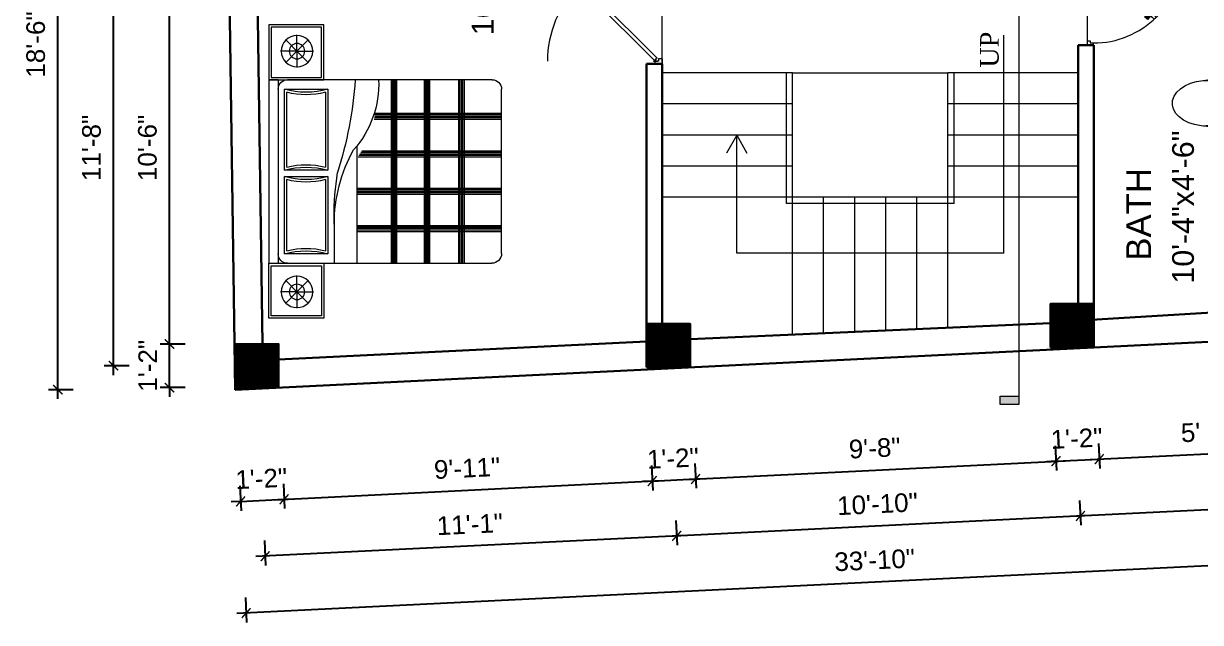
# Model space of a CAD drawing. Header units: inches. Extents: x -4737 to 13205, y 2479 to 13285.
# Drawn here: x -4737 to -4358, y 11751.8 to 11944.6 of the extents above; entities that cross this region are included whole.
import ezdxf
from ezdxf.enums import TextEntityAlignment as Align

# ---------------------------------------------------------------- set-up
doc = ezdxf.new("R2010")
doc.units = ezdxf.units.IN
doc.header["$MEASUREMENT"] = 0
doc.linetypes.add('HIDDEN2', pattern=[0.1875, 0.125, -0.0625])
for name, color, linetype, lineweight in [('A-FURN', 9, 'Continuous', 5), ('Door', 205, 'Continuous', 13), ('hatch-.09', 8, 'Continuous', 9), ('Label', 7, 'Continuous', 13), ('ns_DIMS', 1, 'Continuous', 0), ('ns_DIMS @ 1', 1, 'Continuous', 0), ('ns_TEXT', 7, 'Continuous', 13), ('PUERTAS', 7, 'Continuous', 9), ('stair', 201, 'Continuous', 13), ('Text', 7, 'Continuous', 13), ('WALL', 12, 'Continuous', 30)]:
    doc.layers.add(name, color=color, linetype=linetype, lineweight=lineweight)
doc.layers.add('furniture', color=253, linetype='Continuous')
doc.styles.add('arial 1000', font='arial.ttf')
doc.styles.add('dim', font='arial.ttf', dxfattribs={"height": 7})
doc.styles.get("Standard").update_dxf_attribs({"font": 'arial.ttf'})
doc.styles.add('Tahoma', font='tahoma.ttf')
doc.dimstyles.new("1-8'", dxfattribs={"dimtxt": 6, "dimasz": 3, "dimexe": 3, "dimexo": 6, "dimgap": 4, "dimtad": 1, "dimdec": 0, "dimzin": 0, "dimdsep": 46, "dimlunit": 4, "dimtxsty": 'arial 1000', "dimblk": 'ARCHTICK', "dimcen": 8, "dimdle": 3, "dimclrt": 7, "dimazin": 0, "dimtfac": 1, "dimtdec": 0, "dimtix": 1, "dimtmove": 2, "dimatfit": 3, "dimfxl": 5, "dimfxlon": 1, "dimarcsym": 0})

# ---------------------------------------------------------------- blocks, each defined once
blk = doc.blocks.new('2ft6in')
at = {"layer": 'PUERTAS', "color": 2}
for p, q in [((0.84, 2.1), (21.02, 22.28)), ((21.71, 21.6), (1.47, 1.37)), ((18.33, 21.76), (18.31, 21.77)), ((21.71, 21.6), (21.02, 22.28)), ((21.18, 18.9), (21.2, 18.89)), ((0, 2), (0, 0)), ((0.6, 2), (0, 2)), ((1.33, 0), (0, 0)), ((0.6, 1.26), (0.6, 2.04)), ((0.67, 1.26), (0.6, 1.26)), ((0.67, 1.26), (0.67, 2.01)), ((0.67, 1), (0.67, 1.26)), ((1.33, 1), (0.67, 1)), ((1.31, 1.53), (0.79, 2.06)), ((1.36, 1.58), (0.81, 2.12)), ((1.36, 1.58), (1.31, 1.53)), ((1.47, 1.37), (1.31, 1.53)), ((1.33, 0), (1.33, 1)), ((28.67, 0), (28.67, 1)), ((28.67, 1), (29.33, 1)), ((28.67, 0), (30, 0)), ((29.33, 1), (29.33, 2)), ((29.33, 2), (30, 2)), ((30, 0), (30, 2))]:
    blk.add_line(p, q, dxfattribs=at)
at = {"layer": 'PUERTAS', "color": 8}
for p, q in [((18.81, 20.78), (18.04, 21.4)), ((18.86, 20.83), (18.08, 21.46)), ((18.95, 20.92), (18.2, 21.58)), ((18.44, 21.9), (18.31, 21.77)), ((19.07, 21.03), (18.34, 21.72)), ((18.44, 21.9), (18.56, 22.02)), ((18.58, 22.01), (18.56, 22.02)), ((19.3, 21.26), (18.61, 22)), ((19.42, 21.38), (18.75, 22.14)), ((19.51, 21.48), (18.88, 22.26)), ((18.91, 20.27), (19.19, 20.69)), ((19.55, 21.53), (18.93, 22.3)), ((19.13, 20.8), (19.03, 20.9)), ((19.15, 20.82), (19.05, 20.92)), ((19.09, 20.44), (19.25, 20.76)), ((19.19, 20.87), (19.1, 20.96)), ((19.25, 20.93), (19.16, 21.02)), ((19.28, 20.63), (19.32, 20.83)), ((19.4, 21.08), (19.31, 21.17)), ((19.47, 21.15), (19.38, 21.24)), ((19.43, 20.78), (19.4, 20.9)), ((19.51, 21.19), (19.42, 21.28)), ((19.55, 20.91), (19.43, 20.94)), ((19.53, 21.21), (19.44, 21.3)), ((19.7, 21.06), (19.51, 21.01)), ((19.89, 21.24), (19.58, 21.08)), ((20.07, 21.42), (19.64, 21.15)), ((19.69, 19.49), (20.12, 19.76)), ((19.87, 19.67), (20.18, 19.83)), ((20.06, 19.85), (20.25, 19.9)), ((20.21, 20), (20.33, 19.97)), ((20.21, 19.38), (20.83, 18.61)), ((20.23, 19.7), (20.32, 19.61)), ((20.25, 19.72), (20.34, 19.63)), ((20.25, 19.43), (20.88, 18.65)), ((20.29, 19.76), (20.38, 19.67)), ((20.33, 20.13), (20.36, 20.01)), ((20.34, 19.53), (21, 18.77)), ((20.36, 19.83), (20.45, 19.74)), ((20.48, 20.28), (20.44, 20.08)), ((20.46, 19.64), (21.14, 18.91)), ((20.5, 19.98), (20.6, 19.89)), ((20.67, 20.47), (20.51, 20.15)), ((20.85, 20.64), (20.57, 20.22)), ((20.57, 20.04), (20.66, 19.95)), ((20.61, 20.09), (20.7, 19.99)), ((20.63, 20.11), (20.72, 20.01)), ((20.69, 19.87), (21.42, 19.19)), ((20.81, 19.99), (21.56, 19.33)), ((20.9, 20.08), (21.68, 19.45)), ((20.95, 20.13), (21.72, 19.51)), ((21.32, 19.01), (21.2, 18.89)), ((21.32, 19.01), (21.44, 19.14)), ((21.43, 19.15), (21.44, 19.14)), ((0, 0), (30, 0))]:
    blk.add_line(p, q, dxfattribs=at)
at = {"layer": 'PUERTAS', "color": 1}
for p, q in [((18.06, 21.44), (18.48, 21.86)), ((18.74, 20.79), (18.06, 21.34)), ((18.08, 21.51), (18.45, 21.88)), ((18.11, 21.49), (18.08, 21.51)), ((18.82, 22.25), (18.45, 21.88)), ((18.9, 22.28), (18.48, 21.86)), ((18.84, 22.23), (18.82, 22.25)), ((18.83, 20.8), (19.18, 21.15)), ((18.84, 20.21), (19.1, 20.6)), ((18.85, 20.11), (18.84, 20.12)), ((18.92, 20.89), (18.93, 20.88)), ((19.54, 21.59), (18.99, 22.27)), ((19.02, 20.88), (19.24, 21.1)), ((19.12, 20.8), (19.03, 20.89)), ((19.1, 20.7), (19.11, 20.69)), ((19.1, 20.6), (19.1, 20.6)), ((19.11, 20.79), (19.33, 21.01)), ((19.54, 21.5), (19.18, 21.15)), ((19.45, 21.31), (19.24, 21.1)), ((19.55, 21.22), (19.33, 21.01)), ((19.45, 21.41), (19.45, 21.41)), ((19.54, 21.22), (19.45, 21.31)), ((19.53, 19.43), (19.54, 19.42)), ((19.64, 21.23), (19.64, 21.23)), ((19.64, 19.42), (20.02, 19.67)), ((19.74, 21.24), (19.73, 21.23)), ((20.12, 21.49), (19.74, 21.24)), ((20.02, 19.67), (20.03, 19.68)), ((20.12, 19.68), (20.12, 19.68)), ((20.21, 19.69), (20.43, 19.9)), ((20.22, 21.48), (20.22, 21.49)), ((20.22, 19.41), (20.57, 19.76)), ((20.22, 19.69), (20.31, 19.6)), ((20.22, 19.32), (20.76, 18.64)), ((20.31, 19.6), (20.52, 19.81)), ((20.31, 19.5), (20.31, 19.5)), ((20.65, 20.12), (20.43, 19.9)), ((20.74, 20.03), (20.52, 19.81)), ((20.93, 20.11), (20.57, 19.76)), ((20.64, 20.11), (20.73, 20.02)), ((20.66, 20.31), (20.65, 20.31)), ((20.65, 20.21), (20.65, 20.22)), ((20.91, 20.7), (20.66, 20.31)), ((20.84, 20.02), (20.83, 20.03)), ((20.86, 18.63), (21.28, 19.05)), ((20.91, 20.8), (20.91, 20.79)), ((20.94, 18.66), (21.31, 19.03)), ((21.02, 20.12), (21.7, 19.57)), ((21.7, 19.47), (21.28, 19.05)), ((21.67, 19.4), (21.31, 19.03)), ((21.65, 19.42), (21.67, 19.4)), ((20.91, 18.68), (20.94, 18.66))]:
    blk.add_line(p, q, dxfattribs=at)
at = {"layer": 'PUERTAS', "color": 2}
for radius in [0.129, 0.0627]:
    blk.add_circle((0.68, 2.14), radius, dxfattribs=at)
at = {"layer": 'PUERTAS', "color": 8}
blk.add_arc((0.68, 2.14), 28.65, 359.7285, 90.0333, dxfattribs=at)
at = {"layer": 'PUERTAS', "color": 1}
for centre, start, end in [((18.78, 20.84), 231.0764, 315), ((18.89, 20.16), 135, 225), ((18.94, 22.23), 38.9236, 135), ((18.97, 20.93), 225, 315), ((19.16, 20.74), 135, 219.7428), ((19.06, 20.65), 315, 39.7428), ((19.4, 21.36), 315, 45), ((19.49, 21.55), 315, 38.9236), ((19.59, 19.47), 225, 315), ((19.6, 21.18), 50.2572, 135), ((19.68, 21.28), 230.2572, 315), ((20.07, 19.63), 50.2572, 135), ((20.17, 21.44), 45, 135), ((20.16, 19.73), 230.2572, 315), ((20.27, 19.36), 135, 218.9236), ((20.35, 19.55), 135, 225), ((20.7, 20.26), 135, 219.7428), ((20.6, 20.17), 315, 39.7428), ((20.78, 19.98), 45, 135), ((20.87, 20.75), 315, 45), ((20.98, 20.07), 51.0764, 135), ((21.65, 19.52), 315, 51.0764), ((20.82, 18.68), 218.9236, 315)]:
    blk.add_arc(centre, 0.0667, start, end, dxfattribs=at)
blk = doc.blocks.new('*U33')
at = {"color": 3, "xscale": -1}
blk.add_blockref('2ft6in', (42, 0), dxfattribs=at)
blk = doc.blocks.new('A$C2BC6131C')
at = {"layer": 'A-FURN', "color": 8}
for p in [(0, 163.5), (0, -163.5)]:
    blk.add_line(p, (0, 0), dxfattribs=at)
for radius in [29.6, 16.1]:
    blk.add_circle((95.9, 0), radius, dxfattribs=at)
for centre, radius, start, end in [((40, 163.5), 40, 92.59988, 180), ((197, -4116.4), 4311.6, 86.30057, 92.47118), ((155.1, -2371.3), 2577.4, 82.86641, 92.59988), ((201.9, 176.4), 18.8, 342.35932, 95.93155), ((192.7, 178.4), 18.2, 343.38126, 66.47238), ((217.8, 172), 24.1, 332.20328, 71.94045), ((793.4, 23.7), 602, 165.61847, 182.25332), ((793.4, 23.7), 592, 165.61847, 182.25332), ((773.9, 23.7), 552, 165.61847, 182.45753), ((1633.1, -8.2), 1378.2, 174.60795, 179.65911), ((320.7, 115.7), 60, 100.47011, 174.60795), ((468.5, -913.5), 1099.7, 89.65189, 98.29697), ((1633.1, 8.2), 1378.2, 180.34089, 185.39205), ((793.4, -23.7), 602, 177.74668, 194.38153), ((793.4, -23.7), 592, 177.74668, 194.38153), ((773.9, -23.7), 552, 177.54247, 194.38153), ((40, -163.5), 40, 180, 267.40012), ((197, 4116.4), 4311.6, 267.52882, 273.69943), ((155.1, 2371.3), 2577.4, 267.40012, 277.13359), ((201.9, -176.4), 18.8, 264.06845, 17.64068), ((192.7, -178.4), 18.2, 293.52762, 16.61874), ((217.8, -172), 24.1, 288.05955, 27.79672), ((320.7, -115.7), 60, 185.39205, 259.52989), ((468.5, 913.5), 1099.7, 261.70303, 270.34811)]:
    blk.add_arc(centre, radius, start, end, dxfattribs=at)
blk.add_ellipse((440.7, 0), major_axis=(-289.3, 0), ratio=0.648116, start_param=1.570796, end_param=4.592942, dxfattribs=at)
blk = doc.blocks.new('3ft')
at = {"layer": 'PUERTAS', "color": 2}
for p, q in [((1.01, 2.52), (25.23, 26.74)), ((26.05, 25.92), (25.23, 26.74)), ((26.05, 25.92), (1.77, 1.64)), ((21.99, 26.11), (21.98, 26.13)), ((25.42, 22.68), (25.43, 22.67)), ((0, 2.4), (0, 0)), ((0.72, 2.4), (0, 2.4)), ((1.6, 0), (0, 0)), ((0.72, 1.52), (0.72, 2.44)), ((0.8, 1.52), (0.72, 1.52)), ((0.8, 1.52), (0.8, 2.41)), ((0.8, 1.2), (0.8, 1.52)), ((1.6, 1.2), (0.8, 1.2)), ((1.57, 1.84), (0.94, 2.47)), ((1.63, 1.89), (0.97, 2.55)), ((1.63, 1.89), (1.57, 1.84)), ((1.77, 1.64), (1.57, 1.84)), ((1.6, 0), (1.6, 1.2)), ((34.4, 0), (34.4, 1.2)), ((34.4, 1.2), (35.2, 1.2)), ((34.4, 0), (36, 0)), ((35.2, 1.2), (35.2, 2.4)), ((35.2, 2.4), (36, 2.4)), ((36, 0), (36, 2.4))]:
    blk.add_line(p, q, dxfattribs=at)
at = {"layer": 'PUERTAS', "color": 1}
for p, q in [((22.58, 26.7), (22.14, 26.26)), ((22.67, 26.73), (22.17, 26.23)), ((22.61, 26.67), (22.58, 26.7)), ((23.45, 25.91), (22.79, 26.73)), ((21.67, 25.73), (22.17, 26.23)), ((22.49, 24.95), (21.67, 25.61)), ((21.7, 25.82), (22.14, 26.26)), ((21.73, 25.79), (21.7, 25.82)), ((22.6, 24.96), (23.02, 25.38)), ((22.61, 24.25), (22.92, 24.72)), ((22.62, 24.13), (22.61, 24.14)), ((22.7, 25.07), (22.71, 25.06)), ((22.82, 25.06), (23.08, 25.32)), ((22.94, 24.95), (22.83, 25.07)), ((22.92, 24.72), (22.92, 24.72)), ((22.93, 24.94), (23.19, 25.21)), ((22.93, 24.84), (22.93, 24.83)), ((23.44, 25.81), (23.02, 25.38)), ((23.34, 25.58), (23.08, 25.32)), ((23.46, 25.47), (23.19, 25.21)), ((23.33, 25.7), (23.34, 25.69)), ((23.45, 25.46), (23.33, 25.57)), ((23.44, 23.31), (23.45, 23.3)), ((23.56, 23.3), (24.03, 23.61)), ((23.57, 25.47), (23.57, 25.47)), ((24.15, 25.79), (23.68, 25.48)), ((23.68, 25.48), (23.68, 25.48)), ((24.03, 23.61), (24.03, 23.62)), ((24.14, 23.62), (24.14, 23.62)), ((24.25, 23.62), (24.51, 23.89)), ((24.27, 25.78), (24.26, 25.79)), ((24.26, 23.29), (24.69, 23.71)), ((24.26, 23.63), (24.37, 23.52)), ((24.26, 23.18), (24.92, 22.37)), ((24.37, 23.52), (24.63, 23.77)), ((24.37, 23.4), (24.37, 23.4)), ((24.78, 24.15), (24.51, 23.89)), ((24.89, 24.03), (24.63, 23.77)), ((25.11, 24.14), (24.69, 23.71)), ((24.77, 24.14), (24.88, 24.03)), ((24.79, 24.38), (24.78, 24.37)), ((24.78, 24.26), (24.78, 24.26)), ((25.1, 24.84), (24.79, 24.38)), ((25, 24.03), (25, 24.03)), ((25.04, 22.36), (25.54, 22.86)), ((25.09, 24.96), (25.1, 24.95)), ((25.13, 22.39), (25.57, 22.83)), ((25.22, 24.14), (26.03, 23.48)), ((26.04, 23.37), (25.54, 22.86)), ((26.01, 23.27), (25.57, 22.83)), ((25.98, 23.3), (26.01, 23.27)), ((25.1, 22.42), (25.13, 22.39))]:
    blk.add_line(p, q, dxfattribs=at)
at = {"layer": 'PUERTAS', "color": 8}
for p, q in [((23.3, 25.66), (22.5, 26.56)), ((23.41, 25.77), (22.65, 26.71)), ((23.46, 25.83), (22.72, 26.75)), ((22.57, 24.94), (21.65, 25.68)), ((22.63, 24.99), (21.69, 25.75)), ((22.74, 25.1), (21.84, 25.9)), ((22.13, 26.28), (21.98, 26.13)), ((22.88, 25.24), (22.01, 26.06)), ((22.13, 26.28), (22.27, 26.42)), ((22.29, 26.41), (22.27, 26.42)), ((23.16, 25.52), (22.34, 26.39)), ((22.69, 24.32), (23.02, 24.83)), ((22.95, 24.96), (22.84, 25.07)), ((22.98, 24.99), (22.86, 25.1)), ((23.03, 25.04), (22.91, 25.15)), ((22.91, 24.53), (23.1, 24.91)), ((23.11, 25.12), (22.99, 25.23)), ((23.13, 24.76), (23.18, 24.99)), ((23.28, 25.3), (23.17, 25.41)), ((23.36, 25.37), (23.25, 25.49)), ((23.31, 24.94), (23.28, 25.08)), ((23.41, 25.43), (23.3, 25.54)), ((23.46, 25.09), (23.32, 25.13)), ((23.44, 25.45), (23.33, 25.56)), ((23.64, 25.27), (23.41, 25.22)), ((23.87, 25.49), (23.49, 25.3)), ((24.08, 25.71), (23.57, 25.38)), ((23.63, 23.38), (24.14, 23.72)), ((23.84, 23.6), (24.22, 23.79)), ((24.07, 23.82), (24.3, 23.88)), ((24.25, 24), (24.39, 23.97)), ((24.25, 23.26), (24.99, 22.34)), ((24.27, 23.64), (24.38, 23.53)), ((24.3, 23.67), (24.41, 23.56)), ((24.3, 23.32), (25.06, 22.38)), ((24.35, 23.72), (24.46, 23.61)), ((24.4, 24.15), (24.43, 24.01)), ((24.41, 23.43), (25.2, 22.53)), ((24.43, 23.8), (24.54, 23.69)), ((24.58, 24.33), (24.52, 24.1)), ((24.55, 23.57), (25.37, 22.7)), ((24.6, 23.97), (24.72, 23.86)), ((24.8, 24.56), (24.61, 24.18)), ((25.02, 24.77), (24.68, 24.26)), ((24.68, 24.05), (24.79, 23.94)), ((24.73, 24.1), (24.85, 23.99)), ((24.76, 24.13), (24.87, 24.02)), ((24.83, 23.85), (25.7, 23.03)), ((24.97, 23.99), (25.87, 23.2)), ((25.08, 24.1), (26.02, 23.34)), ((25.14, 24.15), (26.06, 23.41)), ((25.58, 22.82), (25.43, 22.67)), ((25.58, 22.82), (25.73, 22.97)), ((25.72, 22.98), (25.73, 22.97)), ((0, 0), (36, 0))]:
    blk.add_line(p, q, dxfattribs=at)
at = {"layer": 'PUERTAS', "color": 2}
for radius in [0.155, 0.0752]:
    blk.add_circle((0.82, 2.56), radius, dxfattribs=at)
at = {"layer": 'PUERTAS', "color": 8}
blk.add_arc((0.82, 2.56), 34.38, 359.7285, 90.0333, dxfattribs=at)
at = {"layer": 'PUERTAS', "color": 1}
for centre, start, end in [((22.73, 26.68), 38.9236, 135), ((22.54, 25.01), 231.0764, 315), ((22.67, 24.2), 135, 225), ((22.77, 25.12), 225, 315), ((22.99, 24.89), 135, 219.7428), ((22.87, 24.78), 315, 39.7428), ((23.28, 25.63), 315, 45), ((23.39, 25.86), 315, 38.9236), ((23.51, 23.36), 225, 315), ((23.51, 25.41), 50.2572, 135), ((23.62, 25.53), 230.2572, 315), ((24.09, 23.56), 50.2572, 135), ((24.2, 23.68), 230.2572, 315), ((24.2, 25.73), 45, 135), ((24.32, 23.23), 135, 218.9236), ((24.42, 23.46), 135, 225), ((24.84, 24.31), 135, 219.7428), ((24.72, 24.21), 315, 39.7428), ((24.94, 23.98), 45, 135), ((25.04, 24.89), 315, 45), ((25.17, 24.08), 51.0764, 135), ((25.98, 23.42), 315, 51.0764), ((24.98, 22.42), 218.9236, 315)]:
    blk.add_arc(centre, 0.08, start, end, dxfattribs=at)
blk = doc.blocks.new('*U238')
at = {"color": 3, "xscale": -1}
blk.add_blockref('3ft', (42, 0), dxfattribs=at)
blk = doc.blocks.new('A$C3AED30AC')
at = {"layer": 'A-FURN', "color": 147, "linetype": 'ByBlock'}
for p, q in [((0, 1532.2), (0, 1982.2)), ((0, 1982.2), (450, 1982.2)), ((450, 1982.2), (1949.6, 1982.2)), ((450, 1982.2), (450, 1532.2)), ((450, 1906), (450, 1982.2)), ((1949.6, 1982.2), (1949.6, 1532.2)), ((2399.6, 1982.2), (1949.6, 1982.2)), ((2399.6, 1532.2), (2399.6, 1982.2)), ((450, 1906), (1949.6, 1906)), ((450, 155.2), (450, 1829.8)), ((1949.6, 1829.8), (1949.6, 159)), ((450, 1532.2), (0, 1532.2)), ((1949.6, 1532.2), (2399.6, 1532.2)), ((1869.6, 79), (526.2, 79))]:
    blk.add_line(p, q, dxfattribs=at)
at = {"layer": 'A-FURN', "color": 8}
for p, q in [((20, 1552.2), (20, 1962.2)), ((20, 1962.2), (430, 1962.2)), ((430, 1962.2), (430, 1552.2)), ((1969.6, 1962.2), (1969.6, 1552.2)), ((2379.6, 1962.2), (1969.6, 1962.2)), ((2379.6, 1552.2), (2379.6, 1962.2)), ((430, 1552.2), (20, 1552.2)), ((1969.6, 1552.2), (2379.6, 1552.2))]:
    blk.add_line(p, q, dxfattribs=at)
at = {"layer": 'A-FURN', "color": 5, "linetype": 'ByBlock'}
for p, q in [((216, 1752.2), (121, 1847.2)), ((216, 1752.2), (216, 1886.6)), ((216, 1752.2), (311.1, 1847.2)), ((526.2, 1855.2), (526.2, 1499.6)), ((1189.3, 1855.2), (526.2, 1855.2)), ((1189.3, 1499.6), (1189.3, 1855.2)), ((1873.4, 1855.2), (1240.1, 1855.2)), ((1240.1, 1855.2), (1240.1, 1499.6)), ((1873.4, 1499.6), (1873.4, 1855.2)), ((2183.6, 1752.2), (2088.5, 1847.2)), ((2183.6, 1752.2), (2183.6, 1886.6)), ((2183.6, 1752.2), (2278.6, 1847.2)), ((216, 1752.2), (81.7, 1752.2)), ((216, 1752.2), (121, 1657.2)), ((216, 1752.2), (216, 1752.2)), ((216, 1752.2), (216, 1752.2)), ((216, 1752.2), (216, 1752.2)), ((216, 1752.2), (350.4, 1752.2)), ((216, 1752.2), (216, 1617.8)), ((216, 1752.2), (311.1, 1657.2)), ((2183.6, 1752.2), (2049.2, 1752.2)), ((2183.6, 1752.2), (2088.5, 1657.2)), ((2183.6, 1752.2), (2317.9, 1752.2)), ((2183.6, 1752.2), (2183.6, 1752.2)), ((2183.6, 1752.2), (2183.6, 1752.2)), ((2183.6, 1752.2), (2183.6, 1752.2)), ((2183.6, 1752.2), (2278.6, 1657.2)), ((2183.6, 1752.2), (2183.6, 1617.8)), ((526.2, 1499.6), (1189.3, 1499.6)), ((1240.1, 1499.6), (1873.4, 1499.6)), ((1573.7, 1448.8), (1949.6, 1448.8)), ((996, 1263.6), (1949.6, 1263.6))]:
    blk.add_line(p, q, dxfattribs=at)
at = {"layer": 'A-FURN', "color": 9}
for p, q in [((1163.2, 1835.2), (552.3, 1835.2)), ((1847.3, 1835.2), (1266.2, 1835.2)), ((552.3, 1519.6), (1163.2, 1519.6)), ((1266.2, 1519.6), (1847.3, 1519.6))]:
    blk.add_line(p, q, dxfattribs=at)
at = {"layer": 'A-FURN', "color": 8, "linetype": 'Continuous'}
for p, q in [((1079, 1252.8), (1079, 79)), ((1335, 1263.6), (1335, 79)), ((1347, 1263.6), (1347, 79)), ((1359, 1263.6), (1359, 79)), ((1372.1, 1263.6), (1372.1, 79)), ((1384.1, 1263.6), (1384.1, 79)), ((1639.9, 1263.6), (1639.9, 79)), ((1651.9, 1263.6), (1651.9, 79)), ((1663.9, 1263.6), (1663.9, 79)), ((1676.9, 1263.6), (1676.9, 79)), ((1688.9, 1263.6), (1688.9, 79)), ((1029.9, 1223.1), (1029.9, 79)), ((1041.9, 1230), (1041.9, 79)), ((1053.9, 1237.2), (1053.9, 79)), ((1067, 1245.2), (1067, 79)), ((722, 1114.6), (722, 79)), ((734, 1114.6), (734, 79)), ((746, 1114.6), (746, 79)), ((759.1, 1117.1), (759.1, 79)), ((771.1, 1120.2), (771.1, 79)), ((450, 983.2), (1949.6, 983.2)), ((450, 971.2), (1949.6, 971.2)), ((450, 959.2), (1949.6, 959.2)), ((450, 949.8), (1949.6, 949.8)), ((450, 937.8), (1949.6, 937.8)), ((450, 713), (1949.6, 713)), ((450, 701), (1949.6, 701)), ((450, 689), (1949.6, 689)), ((450, 679.6), (1949.6, 679.6)), ((450, 667.6), (1949.6, 667.6)), ((450, 431.1), (1949.6, 431.1)), ((450, 419.1), (1949.6, 419.1)), ((450, 407.1), (1949.6, 407.1)), ((450, 397.7), (1949.6, 397.7)), ((450, 385.7), (1949.6, 385.7))]:
    blk.add_line(p, q, dxfattribs=at)
at = {"layer": 'A-FURN', "color": 5, "linetype": 'ByBlock'}
for centre, radius in [((216, 1752.2), 128.5), ((2183.6, 1752.2), 128.5), ((216, 1752.2), 62.8), ((2183.6, 1752.2), 62.8)]:
    blk.add_circle(centre, radius, dxfattribs=at)
at = {"layer": 'A-FURN', "color": 147, "linetype": 'ByBlock'}
for centre, radius, start, end in [((526.2, 1829.8), 76.2, 90, 180), ((1873.4, 1829.8), 76.2, 0, 90), ((526.2, 155.2), 76.2, 180, 270), ((1869.6, 159), 80, 270, 0)]:
    blk.add_arc(centre, radius, start, end, dxfattribs=at)
at = {"layer": 'A-FURN', "color": 5, "linetype": 'ByBlock'}
for centre, radius, start, end in [((-83.4, 1677.4), 635, 343.7398, 16.2602), ((1798.9, 1677.4), 635, 163.73979, 196.26021), ((630.5, 1677.4), 635, 343.7398, 16.2602), ((2483, 1677.4), 635, 163.73979, 196.26021), ((1638.5, 177.4), 1271.4, 90.35642, 119.03891), ((1572.9, -870.3), 2319.1, 89.98014, 99.03119), ((193.9, 4688.5), 3422.4, 274.28895, 287.24996), ((485.1, 1886.5), 802.9, 267.49694, 311.91323)]:
    blk.add_arc(centre, radius, start, end, dxfattribs=at)
at = {"layer": 'A-FURN', "color": 9}
for centre, start, end in [((-83.4, 1677.4), 346.05939, 13.94061), ((1798.9, 1677.4), 166.05939, 193.94061), ((630.5, 1677.4), 346.05939, 13.94061), ((2483, 1677.4), 166.05939, 193.94061)]:
    blk.add_arc(centre, 655, start, end, dxfattribs=at)
blk = doc.blocks.new('_ArchTick')
at = {"color": 0, "const_width": 0.15}
blk.add_lwpolyline([(-0.5, -0.5), (0.5, 0.5)], dxfattribs=at)
blk = doc.blocks.new('*D1192')
at = {"layer": 'Defpoints', "color": 0, "transparency": 16777216}
for p in [(-4690.01, 11841.43), (-4668.87, 11841.43), (-4668.87, 11827.43)]:
    blk.add_point(p, dxfattribs=at)
at = {"layer": 'ns_DIMS', "color": 0, "lineweight": -2, "transparency": 16777216}
for p, q in [((-4690.01, 11841.43), (-4690.01, 11844.43)), ((-4685.01, 11841.43), (-4693.01, 11841.43)), ((-4690.01, 11827.43), (-4690.01, 11841.43)), ((-4685.01, 11827.43), (-4693.01, 11827.43)), ((-4690.01, 11827.43), (-4690.01, 11824.43))]:
    blk.add_line(p, q, dxfattribs=at)
at = {"layer": 'ns_DIMS', "color": 0, "lineweight": -2, "transparency": 16777216, "xscale": 3, "yscale": 3, "zscale": 3}
for p, rotation in [((-4690.01, 11841.43), 270), ((-4690.01, 11827.43), 90)]:
    blk.add_blockref('_ArchTick', p, dxfattribs=dict(at, rotation=rotation))
at = {"layer": 'ns_DIMS', "color": 7, "transparency": 16777216, "insert": (-4697.02, 11834.43), "char_height": 6, "attachment_point": 5, "rotation": 90, "style": 'arial 1000'}
blk.add_mtext('1\'-2"', dxfattribs=at)
blk = doc.blocks.new('*D1193')
at = {"layer": 'Defpoints', "color": 0, "transparency": 16777216}
for p in [(-4708.04, 11974.63), (-4670.86, 11974.63), (-4668.87, 11834.43)]:
    blk.add_point(p, dxfattribs=at)
at = {"layer": 'ns_DIMS', "color": 0, "lineweight": -2, "transparency": 16777216}
for p, q in [((-4708.04, 11831.43), (-4708.04, 11977.63)), ((-4703.04, 11974.63), (-4711.04, 11974.63)), ((-4703.04, 11834.43), (-4711.04, 11834.43))]:
    blk.add_line(p, q, dxfattribs=at)
at = {"layer": 'ns_DIMS', "color": 0, "lineweight": -2, "transparency": 16777216, "xscale": 3, "yscale": 3, "zscale": 3}
for p, rotation in [((-4708.04, 11974.63), 90), ((-4708.04, 11834.43), 270)]:
    blk.add_blockref('_ArchTick', p, dxfattribs=dict(at, rotation=rotation))
at = {"layer": 'ns_DIMS', "color": 7, "transparency": 16777216, "insert": (-4715.11, 11904.53), "char_height": 6, "attachment_point": 5, "rotation": 90, "style": 'arial 1000'}
blk.add_mtext('11\'-8"', dxfattribs=at)
blk = doc.blocks.new('*D1194')
at = {"layer": 'Defpoints', "color": 0, "transparency": 16777216}
for p in [(-4726.01, 12048.89), (-4672.01, 12048.89), (-4668.87, 11826.74)]:
    blk.add_point(p, dxfattribs=at)
at = {"layer": 'ns_DIMS', "color": 0, "lineweight": -2, "transparency": 16777216}
for p, q in [((-4721.01, 12048.89), (-4729.01, 12048.89)), ((-4726.01, 11823.74), (-4726.01, 12051.89)), ((-4721.01, 11826.74), (-4729.01, 11826.74))]:
    blk.add_line(p, q, dxfattribs=at)
at = {"layer": 'ns_DIMS', "color": 0, "lineweight": -2, "transparency": 16777216, "xscale": 3, "yscale": 3, "zscale": 3}
for p, rotation in [((-4726.01, 12048.89), 90), ((-4726.01, 11826.74), 270)]:
    blk.add_blockref('_ArchTick', p, dxfattribs=dict(at, rotation=rotation))
at = {"layer": 'ns_DIMS', "color": 7, "transparency": 16777216, "insert": (-4733.08, 11937.81), "char_height": 6, "attachment_point": 5, "rotation": 90, "style": 'arial 1000'}
blk.add_mtext('18\'-6"', dxfattribs=at)
blk = doc.blocks.new('*D1195')
at = {"layer": 'Defpoints', "color": 0, "transparency": 16777216}
for p in [(-4690.04, 11967.63), (-4670.86, 11967.63), (-4668.87, 11841.43)]:
    blk.add_point(p, dxfattribs=at)
at = {"layer": 'ns_DIMS', "color": 0, "lineweight": -2, "transparency": 16777216}
for p, q in [((-4690.04, 11838.43), (-4690.04, 11970.63)), ((-4685.04, 11967.63), (-4693.04, 11967.63)), ((-4685.04, 11841.43), (-4693.04, 11841.43))]:
    blk.add_line(p, q, dxfattribs=at)
at = {"layer": 'ns_DIMS', "color": 0, "lineweight": -2, "transparency": 16777216, "xscale": 3, "yscale": 3, "zscale": 3}
for p, rotation in [((-4690.04, 11967.63), 90), ((-4690.04, 11841.43), 270)]:
    blk.add_blockref('_ArchTick', p, dxfattribs=dict(at, rotation=rotation))
at = {"layer": 'ns_DIMS', "color": 7, "transparency": 16777216, "insert": (-4697.11, 11904.53), "char_height": 6, "attachment_point": 5, "rotation": 90, "style": 'arial 1000'}
blk.add_mtext('10\'-6"', dxfattribs=at)
blk = doc.blocks.new('*U53')
h = blk.add_hatch(color=256)
edge = h.paths.add_edge_path()
edge.add_line((-0.3125, 0), (-0.4419, 0))
edge.add_line((-0.4419, 0), (0, 0.4419))
edge.add_line((0, 0.4419), (0.4419, 0))
edge.add_line((0.4419, 0), (0.3125, 0))
edge.add_arc((0, 0), 0.3125, 360, 540)
blk.add_hatch(color=256).paths.add_polyline_path([(-7.7473, 0.125), (-7.6914, 0.125), (-7.6914, 0), (-7.7473, 0)])
at = {"linetype": 'HIDDEN2', "ltscale": 100}
blk.add_line((-0.3125, 0), (-7.7473, 0), dxfattribs=at)
blk.add_line((-0.3125, 0), (0.3125, 0))
blk.add_lwpolyline([(-0.3125, 0), (-0.4419, 0), (0, 0.4419), (0.4419, 0), (0.3125, 0, 1)], format="xyb", close=True)
blk.add_lwpolyline([(-7.7473, 0.125), (-7.6914, 0.125), (-7.6914, 0), (-7.7473, 0)], close=True)
blk.add_circle((0, 0), 0.3125)
at = {"style": 'Tahoma', "flags": 8}
blk.add_attdef('VIEWNUMBER', text='', height=0.125, dxfattribs=at).set_placement((0, 0), align=Align.BOTTOM_CENTER)
blk.add_attdef('SHEETNUMBER', text='', height=0.125, dxfattribs=at).set_placement((0, -0.0625), align=Align.TOP_CENTER)
blk = doc.blocks.new('*D1221')
at = {"layer": 'Defpoints', "color": 0, "transparency": 16777216}
for p in [(-4668.87, 11826.74), (-4654.87, 11827.43), (-4653.1, 11791.48)]:
    blk.add_point(p, dxfattribs=at)
at = {"layer": 'ns_DIMS', "color": 0, "lineweight": -2, "transparency": 16777216}
for p, q in [((-4667.35, 11795.78), (-4666.95, 11787.79)), ((-4653.35, 11796.47), (-4652.95, 11788.48)), ((-4667.1, 11790.79), (-4670.1, 11790.64)), ((-4667.1, 11790.79), (-4653.1, 11791.48)), ((-4653.1, 11791.48), (-4650.1, 11791.62))]:
    blk.add_line(p, q, dxfattribs=at)
at = {"layer": 'ns_DIMS', "color": 0, "lineweight": -2, "transparency": 16777216, "xscale": 3, "yscale": 3, "zscale": 3}
for p, rotation in [((-4667.1, 11790.79), 2.820296018638011), ((-4653.1, 11791.48), 182.820296018638)]:
    blk.add_blockref('_ArchTick', p, dxfattribs=dict(at, rotation=rotation))
at = {"layer": 'ns_DIMS', "color": 7, "transparency": 16777216, "insert": (-4660.45, 11798.13), "char_height": 6, "attachment_point": 5, "rotation": 2.8203, "style": 'arial 1000'}
blk.add_mtext('1\'-2"', dxfattribs=at)
blk = doc.blocks.new('*D1222')
at = {"layer": 'Defpoints', "color": 0, "transparency": 16777216}
for p in [(-4536.36, 11833.96), (-4654.87, 11827.43), (-4534.56, 11797.32)]:
    blk.add_point(p, dxfattribs=at)
at = {"layer": 'ns_DIMS', "color": 0, "lineweight": -2, "transparency": 16777216}
for p, q in [((-4534.8, 11802.31), (-4534.41, 11794.32)), ((-4656.1, 11791.33), (-4531.56, 11797.46)), ((-4653.35, 11796.47), (-4652.95, 11788.48))]:
    blk.add_line(p, q, dxfattribs=at)
at = {"layer": 'ns_DIMS', "color": 0, "lineweight": -2, "transparency": 16777216, "xscale": 3, "yscale": 3, "zscale": 3}
for p, rotation in [((-4534.56, 11797.32), 2.820296018542306), ((-4653.1, 11791.48), 182.8202960185423)]:
    blk.add_blockref('_ArchTick', p, dxfattribs=dict(at, rotation=rotation))
at = {"layer": 'ns_DIMS', "color": 7, "transparency": 16777216, "insert": (-4594.18, 11801.45), "char_height": 6, "attachment_point": 5, "rotation": 2.8203, "style": 'arial 1000'}
blk.add_mtext('9\'-11"', dxfattribs=at)
blk = doc.blocks.new('*D1223')
at = {"layer": 'Defpoints', "color": 0, "transparency": 16777216}
for p in [(-4536.36, 11833.96), (-4522.36, 11833.96), (-4520.59, 11798)]:
    blk.add_point(p, dxfattribs=at)
at = {"layer": 'ns_DIMS', "color": 0, "lineweight": -2, "transparency": 16777216}
for p, q in [((-4534.8, 11802.31), (-4534.41, 11794.32)), ((-4520.84, 11803), (-4520.45, 11795.01)), ((-4520.59, 11798), (-4517.6, 11798.15)), ((-4534.56, 11797.32), (-4537.56, 11797.17)), ((-4534.56, 11797.32), (-4520.59, 11798))]:
    blk.add_line(p, q, dxfattribs=at)
at = {"layer": 'ns_DIMS', "color": 0, "lineweight": -2, "transparency": 16777216, "xscale": 3, "yscale": 3, "zscale": 3}
for p, rotation in [((-4534.56, 11797.32), 2.820296018542328), ((-4520.59, 11798), 182.8202960185423)]:
    blk.add_blockref('_ArchTick', p, dxfattribs=dict(at, rotation=rotation))
at = {"layer": 'ns_DIMS', "color": 7, "transparency": 16777216, "insert": (-4527.92, 11804.66), "char_height": 6, "attachment_point": 5, "rotation": 2.8203, "style": 'arial 1000'}
blk.add_mtext('1\'-2"', dxfattribs=at)
blk = doc.blocks.new('*D1224')
at = {"layer": 'Defpoints', "color": 0, "transparency": 16777216}
for p in [(-4406.36, 11840.36), (-4522.36, 11833.96), (-4404.56, 11803.72)]:
    blk.add_point(p, dxfattribs=at)
at = {"layer": 'ns_DIMS', "color": 0, "lineweight": -2, "transparency": 16777216}
for p, q in [((-4404.8, 11808.71), (-4404.41, 11800.72)), ((-4523.59, 11797.86), (-4401.56, 11803.87)), ((-4520.84, 11803), (-4520.45, 11795.01))]:
    blk.add_line(p, q, dxfattribs=at)
at = {"layer": 'ns_DIMS', "color": 0, "lineweight": -2, "transparency": 16777216, "xscale": 3, "yscale": 3, "zscale": 3}
for p, rotation in [((-4404.56, 11803.72), 2.820296018542306), ((-4520.59, 11798), 182.8202960185423)]:
    blk.add_blockref('_ArchTick', p, dxfattribs=dict(at, rotation=rotation))
at = {"layer": 'ns_DIMS', "color": 7, "transparency": 16777216, "insert": (-4462.92, 11807.92), "char_height": 6, "attachment_point": 5, "rotation": 2.8203, "style": 'arial 1000'}
blk.add_mtext('9\'-8"', dxfattribs=at)
blk = doc.blocks.new('*D1225')
at = {"layer": 'Defpoints', "color": 0, "transparency": 16777216}
for p in [(-4406.36, 11840.36), (-4392.36, 11840.36), (-4390.59, 11804.41)]:
    blk.add_point(p, dxfattribs=at)
at = {"layer": 'ns_DIMS', "color": 0, "lineweight": -2, "transparency": 16777216}
for p, q in [((-4390.84, 11809.4), (-4390.45, 11801.41)), ((-4404.8, 11808.71), (-4404.41, 11800.72)), ((-4404.56, 11803.72), (-4407.56, 11803.57)), ((-4404.56, 11803.72), (-4390.59, 11804.41)), ((-4390.59, 11804.41), (-4387.6, 11804.56))]:
    blk.add_line(p, q, dxfattribs=at)
at = {"layer": 'ns_DIMS', "color": 0, "lineweight": -2, "transparency": 16777216, "xscale": 3, "yscale": 3, "zscale": 3}
for p, rotation in [((-4390.59, 11804.41), 182.8202960185423), ((-4404.56, 11803.72), 2.820296018542328)]:
    blk.add_blockref('_ArchTick', p, dxfattribs=dict(at, rotation=rotation))
at = {"layer": 'ns_DIMS', "color": 7, "transparency": 16777216, "insert": (-4397.92, 11811.07), "char_height": 6, "attachment_point": 5, "rotation": 2.8203, "style": 'arial 1000'}
blk.add_mtext('1\'-2"', dxfattribs=at)
blk = doc.blocks.new('*D1226')
at = {"layer": 'Defpoints', "color": 0, "transparency": 16777216}
for p in [(-4333.36, 11852.87), (-4392.36, 11840.36), (-4331.11, 11807.34)]:
    blk.add_point(p, dxfattribs=at)
at = {"layer": 'ns_DIMS', "color": 0, "lineweight": -2, "transparency": 16777216}
for p, q in [((-4390.84, 11809.4), (-4390.45, 11801.41)), ((-4331.36, 11812.33), (-4330.96, 11804.34)), ((-4393.59, 11804.26), (-4328.12, 11807.49))]:
    blk.add_line(p, q, dxfattribs=at)
at = {"layer": 'ns_DIMS', "color": 0, "lineweight": -2, "transparency": 16777216, "xscale": 3, "yscale": 3, "zscale": 3}
for p, rotation in [((-4390.59, 11804.41), 182.8202960185423), ((-4331.11, 11807.34), 2.820296018542306)]:
    blk.add_blockref('_ArchTick', p, dxfattribs=dict(at, rotation=rotation))
at = {"layer": 'ns_DIMS', "color": 7, "transparency": 16777216, "insert": (-4361.2, 11812.92), "char_height": 6, "attachment_point": 5, "rotation": 2.8203, "style": 'arial 1000'}
blk.add_mtext("5'", dxfattribs=at)
blk = doc.blocks.new('*D1229')
at = {"layer": 'Defpoints', "color": 0, "transparency": 16777216}
for p in [(-4270.36, 11846.72), (-4399.36, 11840.36), (-4396.69, 11786.09)]:
    blk.add_point(p, dxfattribs=at)
at = {"layer": 'ns_DIMS', "color": 0, "lineweight": -2, "transparency": 16777216}
for p, q in [((-4267.94, 11797.43), (-4267.54, 11789.44)), ((-4264.69, 11792.59), (-4399.69, 11785.94)), ((-4396.94, 11791.08), (-4396.54, 11783.09))]:
    blk.add_line(p, q, dxfattribs=at)
at = {"layer": 'ns_DIMS', "color": 0, "lineweight": -2, "transparency": 16777216, "xscale": 3, "yscale": 3, "zscale": 3}
for p, rotation in [((-4267.69, 11792.44), 2.820296018637451), ((-4396.69, 11786.09), 182.8202960186374)]:
    blk.add_blockref('_ArchTick', p, dxfattribs=dict(at, rotation=rotation))
at = {"layer": 'ns_DIMS', "color": 7, "transparency": 16777216, "insert": (-4332.54, 11796.32), "char_height": 6, "attachment_point": 5, "rotation": 2.8203, "style": 'arial 1000'}
blk.add_mtext('10\'-9"', dxfattribs=at)
blk = doc.blocks.new('*D1230')
at = {"layer": 'Defpoints', "color": 0, "transparency": 16777216}
for p in [(-4263.36, 11846.72), (-4668.87, 11826.74), (-4665.33, 11754.83)]:
    blk.add_point(p, dxfattribs=at)
at = {"layer": 'ns_DIMS', "color": 0, "lineweight": -2, "transparency": 16777216}
for p, q in [((-4260.07, 11779.8), (-4259.67, 11771.81)), ((-4256.83, 11774.95), (-4668.33, 11754.68)), ((-4665.58, 11759.82), (-4665.18, 11751.83))]:
    blk.add_line(p, q, dxfattribs=at)
at = {"layer": 'ns_DIMS', "color": 0, "lineweight": -2, "transparency": 16777216, "xscale": 3, "yscale": 3, "zscale": 3}
for p, rotation in [((-4259.82, 11774.81), 2.820296018637851), ((-4665.33, 11754.83), 182.8202960186379)]:
    blk.add_blockref('_ArchTick', p, dxfattribs=dict(at, rotation=rotation))
at = {"layer": 'ns_DIMS', "color": 7, "transparency": 16777216, "insert": (-4462.92, 11771.88), "char_height": 6, "attachment_point": 5, "rotation": 2.8203, "style": 'arial 1000'}
blk.add_mtext('33\'-10"', dxfattribs=at)
blk = doc.blocks.new('*D1231')
at = {"layer": 'Defpoints', "color": 0, "transparency": 16777216}
for p in [(-4399.36, 11840.36), (-4529.36, 11833.96), (-4526.69, 11779.68)]:
    blk.add_point(p, dxfattribs=at)
at = {"layer": 'ns_DIMS', "color": 0, "lineweight": -2, "transparency": 16777216}
for p, q in [((-4396.94, 11791.08), (-4396.54, 11783.09)), ((-4393.69, 11786.23), (-4529.69, 11779.53)), ((-4526.94, 11784.68), (-4526.54, 11776.69))]:
    blk.add_line(p, q, dxfattribs=at)
at = {"layer": 'ns_DIMS', "color": 0, "lineweight": -2, "transparency": 16777216, "xscale": 3, "yscale": 3, "zscale": 3}
for p, rotation in [((-4396.69, 11786.09), 2.820296018542328), ((-4526.69, 11779.68), 182.8202960185423)]:
    blk.add_blockref('_ArchTick', p, dxfattribs=dict(at, rotation=rotation))
at = {"layer": 'ns_DIMS', "color": 7, "transparency": 16777216, "insert": (-4462.04, 11789.94), "char_height": 6, "attachment_point": 5, "rotation": 2.8203, "style": 'arial 1000'}
blk.add_mtext('10\'-10"', dxfattribs=at)
blk = doc.blocks.new('*D1232')
at = {"layer": 'Defpoints', "color": 0, "transparency": 16777216}
for p in [(-4529.36, 11833.96), (-4661.87, 11827.43), (-4659.2, 11773.15)]:
    blk.add_point(p, dxfattribs=at)
at = {"layer": 'ns_DIMS', "color": 0, "lineweight": -2, "transparency": 16777216}
for p, q in [((-4526.94, 11784.68), (-4526.54, 11776.69)), ((-4523.69, 11779.83), (-4662.19, 11773.01)), ((-4659.44, 11778.15), (-4659.05, 11770.16))]:
    blk.add_line(p, q, dxfattribs=at)
at = {"layer": 'ns_DIMS', "color": 0, "lineweight": -2, "transparency": 16777216, "xscale": 3, "yscale": 3, "zscale": 3}
for p, rotation in [((-4526.69, 11779.68), 2.820296018542328), ((-4659.2, 11773.15), 182.8202960185423)]:
    blk.add_blockref('_ArchTick', p, dxfattribs=dict(at, rotation=rotation))
at = {"layer": 'ns_DIMS', "color": 7, "transparency": 16777216, "insert": (-4593.29, 11783.42), "char_height": 6, "attachment_point": 5, "rotation": 2.8203, "style": 'arial 1000'}
blk.add_mtext('11\'-1"', dxfattribs=at)

msp = doc.modelspace()

# ---------------------------------------------------------------- hatches: boundary and pattern name
at = {"layer": 'hatch-.09'}
h = msp.add_hatch(dxfattribs=at)
h.set_pattern_fill('ANGLE', color=256, scale=15, angle=90)
h.set_pattern_definition([(90, (533.989, 7743.285), (-4.125, 1e-15), [3, -1.125]), (180, (533.989, 7743.285), (-2e-15, -4.125), [3, -1.125])])
h.paths.add_polyline_path([(-4393.15, 12157.49), (-4392.36, 12157.49), (-4392.36, 12143.49), (-4392.51, 12017.63), (-4394.1, 12017.63), (-4394.1, 12016.83, -0.415432), (-4359.56, 11982.47), (-4359.56, 11981.63), (-4333.36, 11981.63), (-4333.36, 11909.96), (-4268.36, 11909.96), (-4268.36, 11967.63), (-4277.36, 11967.63), (-4277.36, 11981.63), (-4268.36, 11981.63), (-4268.36, 12143.49), (-4277.36, 12143.49), (-4277.36, 12157.49), (-4268.36, 12157.49), (-4268.36, 12208.5)])
h.paths.add_polyline_path([(-4319.17, 12020.56), (-4319.17, 12122.05), (-4335.66, 12122.05), (-4335.66, 12020.56)], flags=24)
h = msp.add_hatch(dxfattribs=at)
h.set_pattern_fill('ANSI31', color=256, angle=90)
h.set_pattern_definition([(135, (-4116.22528, -3592.02467), (-0.0883883476, -0.0883883476), [])])
h.paths.add_polyline_path([(-4406.36, 11854.36), (-4406.36, 11840.36), (-4392.36, 11840.36), (-4392.36, 11854.36)])
h = msp.add_hatch(dxfattribs=at)
h.set_pattern_fill('ANSI31', color=256, angle=90)
h.set_pattern_definition([(135, (-4246.22528, -3598.4289), (-0.0883883476, -0.0883883476), [])])
h.paths.add_polyline_path([(-4536.36, 11847.96), (-4536.36, 11833.96), (-4522.36, 11833.96), (-4522.36, 11847.96)])
h = msp.add_hatch(dxfattribs=at)
h.set_pattern_fill('ANSI31', color=256, angle=90)
h.set_pattern_definition([(135, (-4378.73353, -3604.95668), (-0.0883883476, -0.0883883476), [])])
h.paths.add_polyline_path([(-4668.87, 11841.43), (-4668.87, 11827.43), (-4654.87, 11827.43), (-4654.87, 11841.43)])

# ---------------------------------------------------------------- linework, layer by layer
at = {"layer": 'Door'}
msp.add_line((-4489.36, 11928.68), (-4439.36, 11928.68), dxfattribs=at)
at = {"layer": 'ns_DIMS'}
for p, q in [((-4421.36, 11870.68), (-4421.36, 11940.79)), ((-4507.36, 11908.68), (-4510.63, 11902.87)), ((-4507.36, 11870.68), (-4507.36, 11908.68)), ((-4507.36, 11908.68), (-4504.1, 11902.87)), ((-4421.36, 11870.68), (-4507.36, 11870.68))]:
    msp.add_line(p, q, dxfattribs=at)
at = {"layer": 'stair', "linetype": 'ByBlock', "ltscale": 5}
for p, q in [((-4489.36, 11928.68), (-4531.36, 11928.68)), ((-4491.36, 11886.68), (-4491.36, 11928.68)), ((-4489.36, 11844.41), (-4489.36, 11928.68)), ((-4439.36, 11846.64), (-4439.36, 11928.68)), ((-4397.36, 11928.68), (-4439.36, 11928.68)), ((-4437.36, 11886.68), (-4437.36, 11928.68)), ((-4489.36, 11918.68), (-4531.36, 11918.68)), ((-4397.36, 11918.68), (-4439.36, 11918.68)), ((-4489.36, 11908.68), (-4531.36, 11908.68)), ((-4397.36, 11908.68), (-4439.36, 11908.68)), ((-4489.36, 11898.68), (-4531.36, 11898.68)), ((-4397.36, 11898.68), (-4439.36, 11898.68)), ((-4397.36, 11888.68), (-4531.36, 11888.68)), ((-4437.36, 11886.68), (-4491.36, 11886.68)), ((-4479.36, 11844.86), (-4479.36, 11888.68)), ((-4469.36, 11845.3), (-4469.36, 11888.68)), ((-4459.36, 11845.75), (-4459.36, 11888.68)), ((-4449.36, 11846.19), (-4449.36, 11888.68))]:
    msp.add_line(p, q, dxfattribs=at)
at = {"layer": 'WALL'}
for p, q in [((-4672.01, 12048.89), (-4668.87, 11826.74)), ((-4661.86, 11967.63), (-4660.08, 11841.43)), ((-4397.36, 11853.82), (-4397.36, 11937.63)), ((-4392.36, 11937.61), (-4397.36, 11937.61)), ((-4392.36, 11937.61), (-4392.36, 11853.58)), ((-4536.36, 11931.63), (-4536.36, 11842.43)), ((-4531.36, 11931.63), (-4536.36, 11931.63)), ((-4531.36, 11931.63), (-4531.36, 11847.66)), ((-4403.84, 11848.56), (-4338.36, 11852.57)), ((-4406.36, 11848.11), (-4522.36, 11842.94)), ((-4403.36, 11839.82), (-4263.36, 11846.72)), ((-4392.36, 11840.36), (-4668.87, 11826.74)), ((-4536.36, 11842.28), (-4654.87, 11836.44))]:
    msp.add_line(p, q, dxfattribs=at)
for points in [[(-4406.36, 11840.36), (-4406.36, 11854.36), (-4392.36, 11854.36), (-4392.36, 11840.36)], [(-4536.36, 11833.96), (-4536.36, 11847.96), (-4522.36, 11847.96), (-4522.36, 11833.96)], [(-4668.87, 11827.43), (-4668.87, 11841.43), (-4654.87, 11841.43), (-4654.87, 11827.43)]]:
    msp.add_lwpolyline(points, close=True, dxfattribs=at)

# ---------------------------------------------------------------- block references
at = {"layer": 'furniture', "xscale": -0.03937007859349251, "yscale": 0.03937007859349251, "zscale": 0.03937007859349251}
for name, p, rotation in [('A$C3AED30AC', (-4579.97, 11944.17), 90), ('A$C2BC6131C', (-4338.36, 11919.09), 0.5436105356555121)]:
    msp.add_blockref(name, p, dxfattribs=dict(at, rotation=rotation))
at = {"layer": 'ns_DIMS @ 1'}
ref = msp.add_blockref('*U53', (-4416.53, 12193.82), dxfattribs=dict(at, xscale=48, yscale=48, zscale=48, rotation=89.99999999999999))
ref.add_attrib('VIEWNUMBER', 'SECTION', dxfattribs={"layer": '0', "height": 4, "rotation": 90, "style": 'Tahoma'}).set_placement((-4416.53, 12193.82), align=Align.BOTTOM_CENTER)
ref.add_attrib('SHEETNUMBER', 'X', dxfattribs={"layer": '0', "height": 6, "rotation": 90, "style": 'Tahoma'}).set_placement((-4413.53, 12193.82), align=Align.TOP_CENTER)
at = {"layer": 'WALL', "xscale": -1}
for name, p, rotation in [('*U238', (-4531.36, 11973.63), 90), ('*U33', (-4394.55, 11925.63), 270)]:
    msp.add_blockref(name, p, dxfattribs=dict(at, rotation=rotation))

# ---------------------------------------------------------------- texts
at = {"layer": 'Label', "color": 5, "linetype": 'ByBlock', "insert": (-4381.94, 11883.15), "char_height": 8, "width": 88.4068, "attachment_point": 2, "rotation": 90, "style": 'dim'}
msp.add_mtext('BATH', dxfattribs=at)
at = {"layer": 'ns_TEXT', "insert": (-4428.99, 11924.97), "char_height": 6, "attachment_point": 1, "rotation": 90}
msp.add_mtext_dynamic_manual_height_columns('\\pi5.38698;{\\fTimes New Roman|b0|i0|c0|p18;UP}', width=21.7401, gutter_width=72, heights=[4.46], dxfattribs=at)
at = {"layer": 'Text', "char_height": 7, "width": 440.957, "attachment_point": 2, "rotation": 90}
for s, insert in [('16\'-9"x10\'-5"', (-4592.66, 11968.12)), ('10\'-4"x4\'-6"', (-4367.14, 11885.5))]:
    msp.add_mtext(s, dxfattribs=dict(at, insert=insert))

# ---------------------------------------------------------------- dimensions: what is measured, and where the dimension line sits
at = {"layer": 'ns_DIMS'}
for base, p1, p2, angle, picture, middle in [((-4726.01, 12048.89), (-4668.87, 11826.74), (-4672.01, 12048.89), 90, '*D1194', (-4733.08, 11937.81)), ((-4708.04, 11974.63), (-4668.87, 11834.43), (-4670.86, 11974.63), 90, '*D1193', (-4715.11, 11904.53)), ((-4690.04, 11967.63), (-4668.87, 11841.43), (-4670.86, 11967.63), 90, '*D1195', (-4697.11, 11904.53)), ((-4331.11, 11807.34), (-4392.36, 11840.36), (-4333.36, 11852.87), 182.8203, '*D1226', (-4361.2, 11812.92)), ((-4690.01, 11841.43), (-4668.87, 11827.43), (-4668.87, 11841.43), 90, '*D1192', (-4697.02, 11834.43)), ((-4526.69, 11779.68), (-4399.36, 11840.36), (-4529.36, 11833.96), 2.8203, '*D1231', (-4462.04, 11789.94)), ((-4404.56, 11803.72), (-4522.36, 11833.96), (-4406.36, 11840.36), 182.8203, '*D1224', (-4462.92, 11807.92)), ((-4390.59, 11804.41), (-4406.36, 11840.36), (-4392.36, 11840.36), 182.8203, '*D1225', (-4397.92, 11811.07)), ((-4659.2, 11773.15), (-4529.36, 11833.96), (-4661.87, 11827.43), 2.8203, '*D1232', (-4593.29, 11783.42)), ((-4534.56, 11797.32), (-4654.87, 11827.43), (-4536.36, 11833.96), 182.8203, '*D1222', (-4594.18, 11801.45)), ((-4520.59, 11798), (-4536.36, 11833.96), (-4522.36, 11833.96), 182.8203, '*D1223', (-4527.92, 11804.66))]:
    dim = msp.add_linear_dim(base=base, p1=p1, p2=p2, angle=angle, dimstyle="1-8'", dxfattribs=at)
    dim.commit()
    dim.dimension.update_dxf_attribs({"geometry": picture, "text_midpoint": middle})
for p1, p2, distance, picture, middle in [((-4263.36, 11846.72), (-4668.87, 11826.74), 72, '*D1230', (-4462.92, 11771.88)), ((-4270.36, 11846.72), (-4399.36, 11840.36), 54.34, '*D1229', (-4332.54, 11796.32)), ((-4668.87, 11826.74), (-4654.87, 11827.43), -36, '*D1221', (-4660.45, 11798.13))]:
    dim = msp.add_aligned_dim(p1=p1, p2=p2, distance=distance, dimstyle="1-8'", dxfattribs=at)
    dim.commit()
    dim.dimension.update_dxf_attribs({"geometry": picture, "text_midpoint": middle})

doc.saveas('drawing.dxf')
